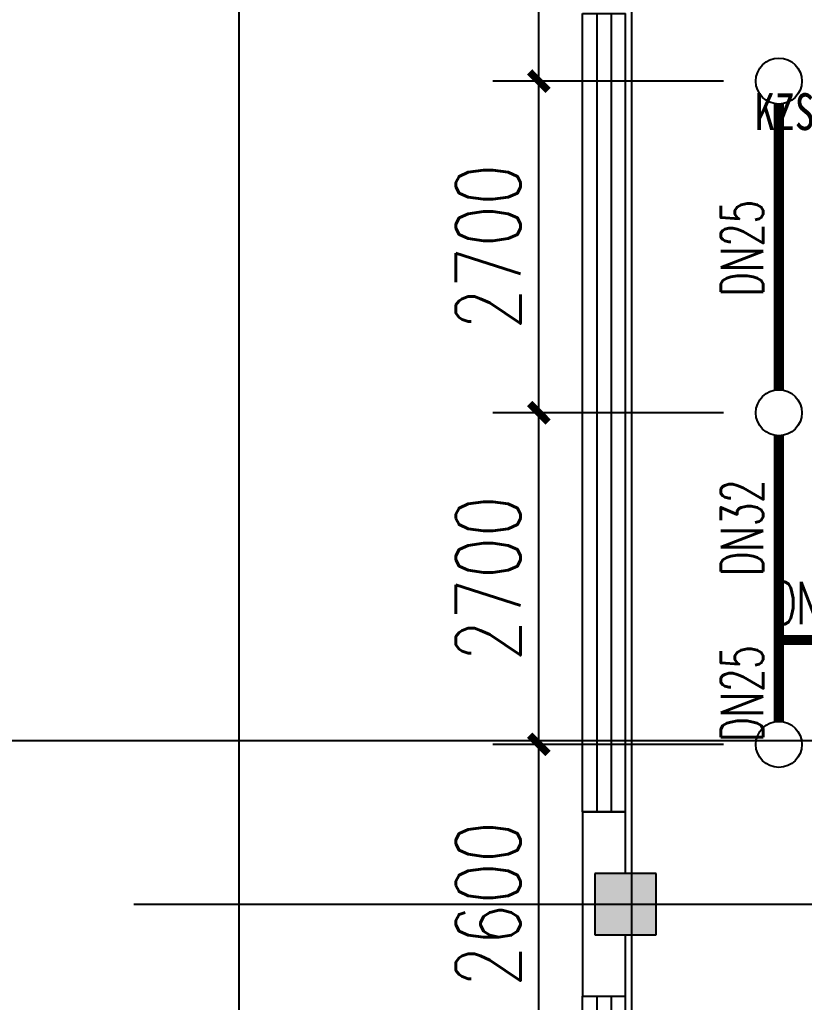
# Model space of a CAD drawing. Extents: x 0 to 2838408, y -923048 to 203859.
# Drawn here: x 2770978 to 2777370, y -381975 to -373975 of the extents above; entities that cross this region are included whole.
import ezdxf
from ezdxf.enums import TextEntityAlignment as Align

# ---------------------------------------------------------------- set-up
doc = ezdxf.new("R2010")
doc.units = 0
doc.header["$LTSCALE"] = 1000
for name, color, linetype in [('COLUMN', 9, 'Continuous'), ('DIM_喷淋', 3, 'Continuous'), ('DOTE', 8, 'Continuous'), ('EQUIP_喷头', 7, 'Continuous'), ('PIPE-喷淋', 6, 'Continuous'), ('PUB_HATCH', 8, 'Continuous'), ('TEXT_喷淋', 7, 'Continuous'), ('WALL', 9, 'Continuous'), ('WINDOW', 4, 'Continuous'), ('XREF', 8, 'Continuous'), ('抗震支吊架', 2, 'Continuous')]:
    doc.layers.add(name, color=color, linetype=linetype)
doc.styles.add('_TCH_DIM_T3', font='SIMPLEX', dxfattribs={"width": 0.75, "bigfont": 'HZTXT'})
doc.styles.add('_TWT_PIPEDN', font='SIMPLEX', dxfattribs={"width": 0.8, "height": 2.3, "bigfont": 'HZTXT'})
doc.styles.add('kzcad', font='', dxfattribs={"width": 0.8})
doc.styles.get('kzcad').set_extended_font_data('SimSun')
doc.dimstyles.new('_TWT_ARCH&&150', dxfattribs={"dimtxt": 525, "dimasz": 150, "dimexe": 375, "dimexo": 450, "dimgap": 150, "dimtad": 1, "dimdec": 0, "dimzin": 0, "dimdsep": 46, "dimtxsty": '_TCH_DIM_T3', "dimblk": 'ARCHTICK', "dimcen": 0.09, "dimclrt": 7, "dimazin": 2, "dimtfac": 1, "dimtdec": 0, "dimtix": 1, "dimtmove": 2, "dimatfit": 3, "dimfxl": 1, "dimtolj": 1, "dimtzin": 0, "dimarcsym": 0})

# ---------------------------------------------------------------- blocks, each defined once
blk = doc.blocks.new('$TCHSYS$WIN2D')
for p, q in [((-0.5, 0.5), (0.5, 0.5)), ((-0.5, 0.5), (-0.5, -0.5)), ((0.5, 0.5), (0.5, -0.5)), ((0.5, 0.1667), (-0.5, 0.1667)), ((0.5, -0.1667), (-0.5, -0.1667)), ((-0.5, -0.5), (0.5, -0.5))]:
    blk.add_line(p, q)
blk = doc.blocks.new('2F1')
at = {"layer": 'PUB_HATCH'}
blk.add_hatch(color=256, dxfattribs=at).paths.add_polyline_path([(2439616.7, -380925.2), (2439616.7, -381425.2), (2440116.7, -381425.2), (2440116.7, -380925.2)])
at = {"layer": 'COLUMN'}
for p, q in [((2439616.7, -380925.2), (2439616.7, -381425.2)), ((2440116.7, -380925.2), (2439616.7, -380925.2)), ((2440116.7, -381425.2), (2440116.7, -380925.2)), ((2439616.7, -381425.2), (2440116.7, -381425.2))]:
    blk.add_line(p, q, dxfattribs=at)
at = {"layer": 'Defpoints', "color": 250}
blk.add_lwpolyline([(2326685.8, -306730.1), (2468623.3, -306730.1), (2468623.3, -379846.9), (2326685.8, -379846.9)], close=True, dxfattribs=at)
at = {"layer": 'DOTE'}
for p, q in [((2436716.7, -327575.2), (2436716.7, -410775.2)), ((2439916.7, -327575.2), (2439916.7, -410775.2)), ((2435862.3, -381175.2), (2453916.7, -381175.2))]:
    blk.add_line(p, q, dxfattribs=at)
at = {"layer": 'WALL'}
for p, q in [((2439866.7, -380425.2), (2439516.7, -380425.2)), ((2439516.7, -380425.2), (2439516.7, -381175.2)), ((2439866.7, -380925.2), (2439866.7, -380425.2)), ((2439516.7, -381175.2), (2439516.7, -381925.2)), ((2439866.7, -381925.2), (2439866.7, -381425.2)), ((2439516.7, -381925.2), (2439866.7, -381925.2))]:
    blk.add_line(p, q, dxfattribs=at)
at = {"layer": 'WINDOW', "xscale": -6500, "yscale": -350, "zscale": -6500, "rotation": 270.0000000003765}
for p in [(2439691.7, -377175.2), (2439691.7, -385175.2)]:
    blk.add_blockref('$TCHSYS$WIN2D', p, dxfattribs=at)
blk = doc.blocks.new('_ArchTick')
at = {"color": 0, "linetype": 'ByBlock', "const_width": 0.4}
blk.add_lwpolyline([(-0.5, -0.5), (0.5, 0.5)], dxfattribs=at)
blk = doc.blocks.new('*D1978')
at = {"layer": 'Defpoints', "color": 0, "linetype": 'ByBlock', "transparency": 16777216}
for p in [(2775207.4, -379875.2), (2777162.5, -379875.2), (2777162.5, -382475.2)]:
    blk.add_point(p, dxfattribs=at)
at = {"layer": 'DIM_喷淋', "color": 0, "linetype": 'ByBlock', "lineweight": -2, "transparency": 16777216}
for p, q in [((2776712.5, -379875.2), (2774832.4, -379875.2)), ((2775207.4, -382475.2), (2775207.4, -379875.2)), ((2776712.5, -382475.2), (2774832.4, -382475.2))]:
    blk.add_line(p, q, dxfattribs=at)
at = {"layer": 'DIM_喷淋', "color": 0, "linetype": 'ByBlock', "lineweight": -2, "transparency": 16777216, "xscale": 150, "yscale": 150, "zscale": 150}
for p, rotation in [((2775207.4, -379875.2), 90), ((2775207.4, -382475.2), 270)]:
    blk.add_blockref('_ArchTick', p, dxfattribs=dict(at, rotation=rotation))
at = {"layer": 'DIM_喷淋', "color": 7, "linetype": 'ByBlock', "transparency": 16777216, "insert": (2774794.9, -381175.2), "char_height": 525, "attachment_point": 5, "rotation": 90, "style": '_TCH_DIM_T3'}
blk.add_mtext('\\A1;2600', dxfattribs=at)
blk = doc.blocks.new('*D1979')
at = {"layer": 'Defpoints', "color": 0, "linetype": 'ByBlock', "transparency": 16777216}
for p in [(2775207.4, -377175.2), (2777162.5, -377175.2), (2777162.5, -379875.2)]:
    blk.add_point(p, dxfattribs=at)
at = {"layer": 'DIM_喷淋', "color": 0, "linetype": 'ByBlock', "lineweight": -2, "transparency": 16777216}
for p, q in [((2776712.5, -377175.2), (2774832.4, -377175.2)), ((2775207.4, -379875.2), (2775207.4, -377175.2)), ((2776712.5, -379875.2), (2774832.4, -379875.2))]:
    blk.add_line(p, q, dxfattribs=at)
at = {"layer": 'DIM_喷淋', "color": 0, "linetype": 'ByBlock', "lineweight": -2, "transparency": 16777216, "xscale": 150, "yscale": 150, "zscale": 150}
for p, rotation in [((2775207.4, -377175.2), 90), ((2775207.4, -379875.2), 270)]:
    blk.add_blockref('_ArchTick', p, dxfattribs=dict(at, rotation=rotation))
at = {"layer": 'DIM_喷淋', "color": 7, "linetype": 'ByBlock', "transparency": 16777216, "insert": (2774794.9, -378525.2), "char_height": 525, "attachment_point": 5, "rotation": 90, "style": '_TCH_DIM_T3'}
blk.add_mtext('\\A1;2700', dxfattribs=at)
blk = doc.blocks.new('*D1980')
at = {"layer": 'Defpoints', "color": 0, "linetype": 'ByBlock', "transparency": 16777216}
for p in [(2775207.4, -374475.2), (2777162.5, -374475.2), (2777162.5, -377175.2)]:
    blk.add_point(p, dxfattribs=at)
at = {"layer": 'DIM_喷淋', "color": 0, "linetype": 'ByBlock', "lineweight": -2, "transparency": 16777216}
for p, q in [((2776712.5, -374475.2), (2774832.4, -374475.2)), ((2775207.4, -377175.2), (2775207.4, -374475.2)), ((2776712.5, -377175.2), (2774832.4, -377175.2))]:
    blk.add_line(p, q, dxfattribs=at)
at = {"layer": 'DIM_喷淋', "color": 0, "linetype": 'ByBlock', "lineweight": -2, "transparency": 16777216, "xscale": 150, "yscale": 150, "zscale": 150}
for p, rotation in [((2775207.4, -374475.2), 90), ((2775207.4, -377175.2), 270)]:
    blk.add_blockref('_ArchTick', p, dxfattribs=dict(at, rotation=rotation))
at = {"layer": 'DIM_喷淋', "color": 7, "linetype": 'ByBlock', "transparency": 16777216, "insert": (2774794.9, -375825.2), "char_height": 525, "attachment_point": 5, "rotation": 90, "style": '_TCH_DIM_T3'}
blk.add_mtext('\\A1;2700', dxfattribs=at)
blk = doc.blocks.new('*D1981')
at = {"layer": 'Defpoints', "color": 0, "linetype": 'ByBlock', "transparency": 16777216}
for p in [(2775207.4, -371875.2), (2777162.5, -371875.2), (2777162.5, -374475.2)]:
    blk.add_point(p, dxfattribs=at)
at = {"layer": 'DIM_喷淋', "color": 0, "linetype": 'ByBlock', "lineweight": -2, "transparency": 16777216}
for p, q in [((2776712.5, -371875.2), (2774832.4, -371875.2)), ((2775207.4, -374475.2), (2775207.4, -371875.2)), ((2776712.5, -374475.2), (2774832.4, -374475.2))]:
    blk.add_line(p, q, dxfattribs=at)
at = {"layer": 'DIM_喷淋', "color": 0, "linetype": 'ByBlock', "lineweight": -2, "transparency": 16777216, "xscale": 150, "yscale": 150, "zscale": 150}
for p, rotation in [((2775207.4, -371875.2), 90), ((2775207.4, -374475.2), 270)]:
    blk.add_blockref('_ArchTick', p, dxfattribs=dict(at, rotation=rotation))
at = {"layer": 'DIM_喷淋', "color": 7, "linetype": 'ByBlock', "transparency": 16777216, "insert": (2774794.9, -373175.2), "char_height": 525, "attachment_point": 5, "rotation": 90, "style": '_TCH_DIM_T3'}
blk.add_mtext('\\A1;2600', dxfattribs=at)
blk = doc.blocks.new('$TwtSys$00000125')
blk.add_circle((0, 0, 0), 1)

msp = doc.modelspace()

# ---------------------------------------------------------------- linework, layer by layer
at = {"layer": 'PIPE-喷淋', "linetype": 'ByBlock', "ltscale": 1.5, "const_width": 82.5}
for points in [[(2777162.5, -376987.7), (2777162.5, -374662.7)], [(2777162.5, -379025.2), (2777162.5, -377362.7)], [(2777162.5, -379687.7), (2777162.5, -379025.2)], [(2777162.5, -379025.2), (2777862.5, -379025.2)]]:
    msp.add_lwpolyline(points, dxfattribs=at)

# ---------------------------------------------------------------- block references
at = {"layer": 'EQUIP_喷头', "linetype": 'ByBlock', "xscale": 187.5, "yscale": 187.5, "zscale": 187.5}
for p in [(2777162.5, -374475.2), (2777162.5, -377175.2), (2777162.5, -379875.2)]:
    msp.add_blockref('$TwtSys$00000125', p, dxfattribs=at)
at = {"layer": 'XREF'}
msp.add_blockref('2F1', (336045.8, 0), dxfattribs=at)

# ---------------------------------------------------------------- texts
at = {"layer": 'TEXT_喷淋', "color": 251, "linetype": 'ByBlock', "style": '_TWT_PIPEDN', "width": 0.64}
for s, p in [('DN25', (2777035, -376230)), ('DN32', (2777035, -378505)), ('DN25', (2777035, -379855))]:
    msp.add_text(s, height=345, rotation=90, dxfattribs=at).set_placement(p)
msp.add_text('DN40', height=345, dxfattribs=at).set_placement((2777107.7, -378897.7))
at = {"layer": '抗震支吊架', "color": 4, "style": 'kzcad', "width": 0.8}
msp.add_text('KZS-DN150-T', height=300, rotation=359.88539, dxfattribs=at).set_placement((2777862.5, -374875.2), align=Align.CENTER)

# ---------------------------------------------------------------- dimensions: what is measured, and where the dimension line sits
at = {"layer": 'DIM_喷淋', "linetype": 'ByBlock'}
for p1, p2, picture, middle in [((2777162.5, -374475.2), (2777162.5, -371875.2), '*D1981', (2774794.9, -373175.2)), ((2777162.5, -377175.2), (2777162.5, -374475.2), '*D1980', (2774794.9, -375825.2)), ((2777162.5, -379875.2), (2777162.5, -377175.2), '*D1979', (2774794.9, -378525.2)), ((2777162.5, -382475.2), (2777162.5, -379875.2), '*D1978', (2774794.9, -381175.2))]:
    dim = msp.add_aligned_dim(p1=p1, p2=p2, distance=1955.2, dimstyle='_TWT_ARCH&&150', dxfattribs=at)
    dim.commit()
    dim.dimension.update_dxf_attribs({"geometry": picture, "text_midpoint": middle})

doc.saveas('drawing.dxf')
